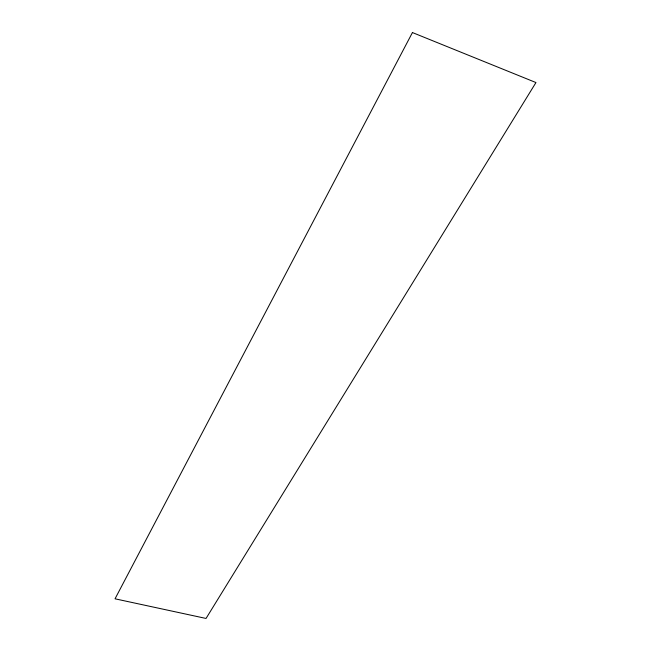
<?xml version="1.0" encoding="UTF-8"?>
<svg xmlns="http://www.w3.org/2000/svg" width="651" height="651" viewBox="0 0 651 651"><rect width="100%" height="100%" fill="white"/><g stroke="black" fill="none" stroke-linecap="round" stroke-linejoin="round"><path stroke-width="0.98" d="M412.433 32.55L115.04 598.806L206.041 618.45L535.96 82.555L412.433 32.55"/></g></svg>
